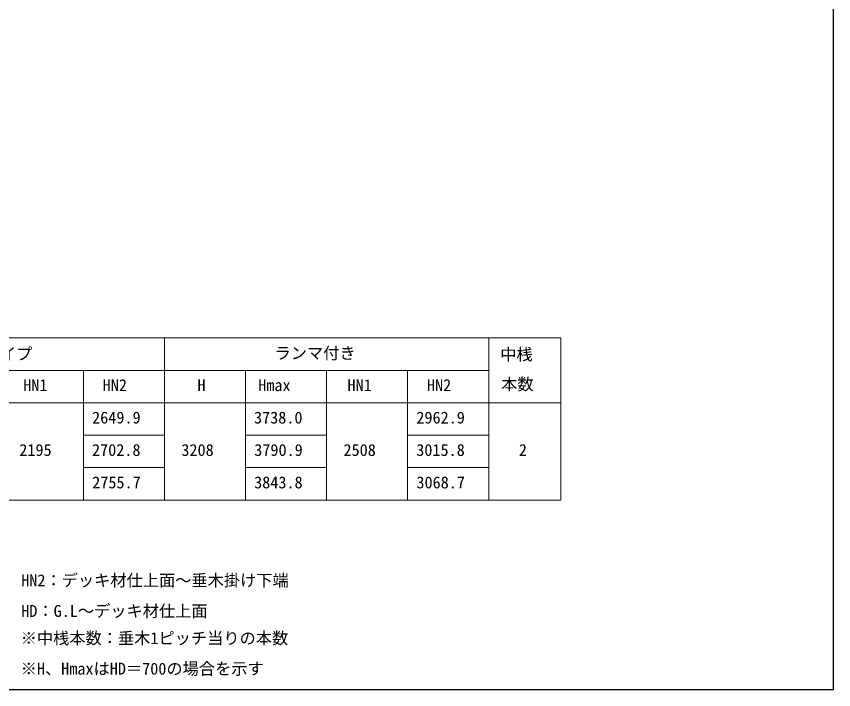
# Model space of a CAD drawing. Units: millimetres, scale not verified. Extents: x -10500 to 10500, y -15600 to 15524.
# Drawn here: x 1425 to 10500, y -15600 to -8126 of the extents above; entities that cross this region are included whole.
import ezdxf
from ezdxf.enums import TextEntityAlignment as Align

# ---------------------------------------------------------------- set-up
doc = ezdxf.new("R2010")
doc.units = ezdxf.units.MM
doc.header["$LTSCALE"] = 80
doc.layers.add('0-1_TABLE1', color=7, linetype='Continuous', lineweight=18)
doc.layers.add('0-2_USER1', color=3, linetype='Continuous')
doc.layers.add('0-6_YKK_ZWAK', color=7, linetype='Continuous')
doc.styles.add('ＭＳ ゴシック', font='')
doc.styles.get('ＭＳ ゴシック').set_extended_font_data('MS Gothic')

msp = doc.modelspace()

# ---------------------------------------------------------------- linework, layer by layer
at = {"layer": '0-1_TABLE1'}
for p, q in [((-8830, -11695.5), (7470, -11695.5)), ((3070, -11695.5), (3070, -13495.5)), ((6670, -11695.5), (6670, -13495.5)), ((7470, -11695.5), (7470, -13495.5)), ((-4130, -12055.5), (6670, -12055.5)), ((2170, -12055.5), (2170, -13495.5)), ((3970, -12055.5), (3970, -13495.5)), ((4870, -12055.5), (4870, -13495.5)), ((5770, -12055.5), (5770, -13495.5)), ((-8830, -12415.5), (7470, -12415.5)), ((2170, -12775.5), (3070, -12775.5)), ((3970, -12775.5), (4870, -12775.5)), ((5770, -12775.5), (6670, -12775.5)), ((2170, -13135.5), (3070, -13135.5)), ((3970, -13135.5), (4870, -13135.5)), ((5770, -13135.5), (6670, -13135.5)), ((-8830, -13495.5), (7470, -13495.5))]:
    msp.add_line(p, q, dxfattribs=at)
at = {"layer": '0-6_YKK_ZWAK'}
msp.add_lwpolyline([(-10500, -15600.5), (10500, -15600.5), (10500, 14999.5)], dxfattribs=at)

# ---------------------------------------------------------------- texts
at = {"layer": '0-1_TABLE1', "style": 'ＭＳ ゴシック'}
for s, p in [('ハイタイプ', (703.92, -11977.77)), ('ランマ付き', (4292.16, -11969.59)), ('中桟', (6798.47, -11983.23)), ('HN1', (1502.16, -12325.5)), ('HN2', (2384.26, -12325.5)), ('H', (3436.14, -12325.5)), ('Hmax', (4111.14, -12325.5)), ('HN1', (5102.16, -12325.5)), ('HN2', (5984.26, -12325.5)), ('本数', (6808.18, -12314.93)), ('2649.9', (2266.65, -12685.5)), ('3738.0', (4064.09, -12685.5)), ('2962.9', (5866.65, -12685.5)), ('2195', (1458.18, -13045.5)), ('2702.8', (2265.62, -13045.5)), ('3208', (3257.67, -13045.5)), ('3790.9', (4066.65, -13045.5)), ('2508', (5057.67, -13045.5)), ('3015.8', (5865.62, -13045.5)), ('2', (7004.55, -13045.5)), ('2755.7', (2267.67, -13405.5)), ('3843.8', (4065.62, -13405.5)), ('3068.7', (5867.67, -13405.5))]:
    msp.add_text(s, height=132, dxfattribs=at).set_placement(p, align=Align.BOTTOM_LEFT)
at = {"layer": '0-2_USER1', "style": 'ＭＳ ゴシック'}
for s, p in [('HN2：デッキ材仕上面～垂木掛け下端', (1479.59, -14492.39)), ('HD：G.L～デッキ材仕上面', (1479.59, -14832.27)), ('※中桟本数：垂木1ピッチ当りの本数', (1473.45, -15134.34)), ('※H、HmaxはHD＝700の場合を示す', (1473.45, -15473.18))]:
    msp.add_text(s, height=132, dxfattribs=at).set_placement(p, align=Align.BOTTOM_LEFT)

doc.saveas('drawing.dxf')
